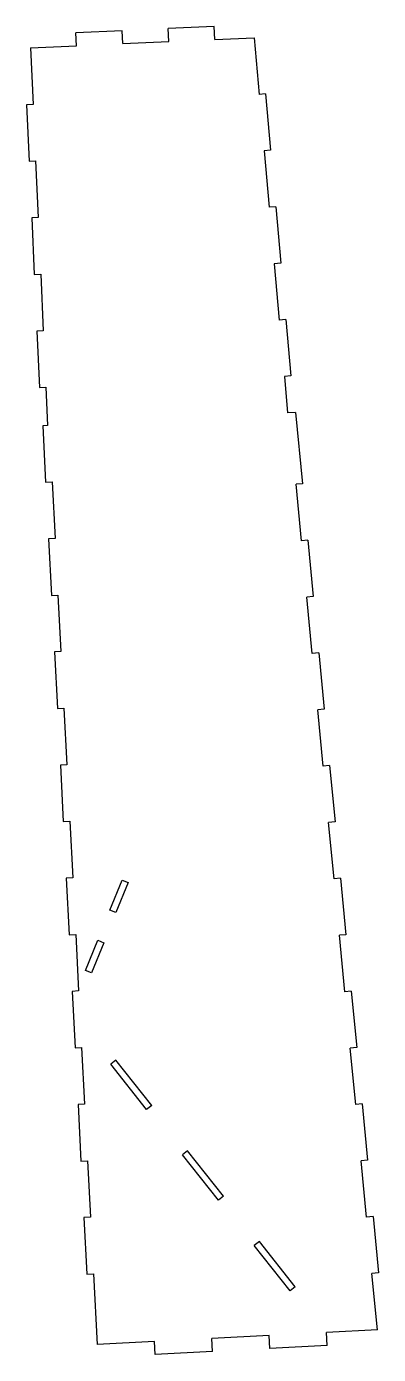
# Model space of a CAD drawing. Header units: inches. Extents: x -4.4 to 17.4, y -0.4 to 81.7.
import ezdxf

# ---------------------------------------------------------------- set-up
doc = ezdxf.new("R2010")
doc.units = ezdxf.units.IN
doc.header["$MEASUREMENT"] = 0

msp = doc.modelspace()

# ---------------------------------------------------------------- linework, layer by layer
at = {"color": 7, "linetype": 'Continuous', "lineweight": 25}
for p, q in [((1.536, 81.393), (-1.311, 81.265)), ((-1.275, 80.465), (-1.311, 81.265)), ((1.572, 80.594), (1.536, 81.393)), ((7.23, 81.651), (4.383, 81.522)), ((4.419, 80.723), (4.383, 81.522)), ((7.266, 80.852), (7.23, 81.651)), ((-4.122, 80.337), (-1.275, 80.465)), ((1.572, 80.594), (4.419, 80.723)), ((7.266, 80.852), (9.69, 80.962)), ((9.69, 80.962), (10.003, 77.455)), ((-4.122, 80.337), (-3.964, 76.84)), ((10.399, 77.491), (10.003, 77.455)), ((10.399, 77.491), (10.711, 74.005)), ((-3.964, 76.84), (-4.364, 76.822)), ((-4.364, 76.822), (-4.205, 73.326)), ((10.711, 74.005), (10.314, 73.969)), ((10.314, 73.969), (10.626, 70.483)), ((-4.205, 73.326), (-3.806, 73.344)), ((-3.806, 73.344), (-3.648, 69.847)), ((-3.648, 69.847), (-4.047, 69.829)), ((-4.047, 69.829), (-3.889, 66.333)), ((11.022, 70.519), (10.626, 70.483)), ((11.022, 70.519), (11.334, 67.033)), ((11.334, 67.033), (10.937, 66.997)), ((10.937, 66.997), (11.248, 63.511)), ((-3.889, 66.333), (-3.489, 66.351)), ((-3.489, 66.351), (-3.331, 62.854)), ((11.645, 63.546), (11.248, 63.511)), ((11.645, 63.546), (11.957, 60.06)), ((-3.331, 62.854), (-3.731, 62.836)), ((-3.731, 62.836), (-3.573, 59.34)), ((11.957, 60.06), (11.559, 60.025)), ((11.559, 60.025), (11.76, 57.77)), ((-3.573, 59.34), (-3.173, 59.358)), ((-3.173, 59.358), (-3.066, 56.997)), ((12.254, 57.796), (11.76, 57.77)), ((12.254, 57.796), (12.676, 53.402)), ((-3.066, 56.997), (-3.369, 56.982)), ((-3.369, 56.982), (-3.187, 53.486)), ((-3.187, 53.486), (-2.788, 53.507)), ((-2.788, 53.507), (-2.605, 50.012)), ((12.676, 53.402), (12.279, 53.363)), ((12.614, 49.879), (12.279, 53.363)), ((-2.605, 50.012), (-3.005, 49.991)), ((-3.005, 49.991), (-2.823, 46.496)), ((13.012, 49.918), (12.614, 49.879)), ((13.012, 49.918), (13.347, 46.434)), ((-2.823, 46.496), (-2.423, 46.517)), ((-2.423, 46.517), (-2.241, 43.021)), ((13.347, 46.434), (12.949, 46.396)), ((13.284, 42.912), (12.949, 46.396)), ((-2.241, 43.021), (-2.641, 43.001)), ((-2.641, 43.001), (-2.459, 39.505)), ((13.682, 42.95), (13.284, 42.912)), ((13.682, 42.95), (14.017, 39.466)), ((-2.459, 39.505), (-2.059, 39.526)), ((-2.059, 39.526), (-1.877, 36.031)), ((14.017, 39.466), (13.619, 39.428)), ((13.954, 35.944), (13.619, 39.428)), ((-1.877, 36.031), (-2.277, 36.01)), ((-2.277, 36.01), (-2.094, 32.515)), ((14.352, 35.982), (13.954, 35.944)), ((14.352, 35.982), (14.687, 32.498)), ((-2.094, 32.515), (-1.695, 32.536)), ((-1.695, 32.536), (-1.513, 29.04)), ((14.687, 32.498), (14.29, 32.46)), ((14.625, 28.976), (14.29, 32.46)), ((-1.513, 29.04), (-1.912, 29.02)), ((-1.912, 29.02), (-1.73, 25.524)), ((0.783, 27.041), (1.534, 28.901)), ((1.905, 28.751), (1.154, 26.891)), ((1.534, 28.901), (1.905, 28.751)), ((15.023, 29.014), (14.625, 28.976)), ((15.023, 29.014), (15.358, 25.53)), ((1.154, 26.891), (0.783, 27.041)), ((-1.73, 25.524), (-1.331, 25.545)), ((-1.331, 25.545), (-1.149, 22.05)), ((15.358, 25.53), (14.96, 25.492)), ((15.295, 22.008), (14.96, 25.492)), ((-0.72, 23.321), (0.031, 25.181)), ((0.402, 25.031), (-0.349, 23.171)), ((0.031, 25.181), (0.402, 25.031)), ((-0.349, 23.171), (-0.72, 23.321)), ((-1.149, 22.05), (-1.548, 22.029)), ((-1.548, 22.029), (-1.366, 18.534)), ((15.693, 22.046), (15.295, 22.008)), ((15.693, 22.046), (16.028, 18.562)), ((-1.366, 18.534), (-0.967, 18.555)), ((-0.967, 18.555), (-0.785, 15.059)), ((16.028, 18.562), (15.63, 18.524)), ((15.966, 15.04), (15.63, 18.524)), ((1.145, 17.774), (0.832, 17.526)), ((3.049, 14.725), (0.832, 17.526)), ((3.363, 14.973), (1.145, 17.774)), ((-0.785, 15.059), (-1.184, 15.039)), ((-1.184, 15.039), (-1.002, 11.543)), ((3.363, 14.973), (3.049, 14.725)), ((16.363, 15.079), (15.966, 15.04)), ((16.363, 15.079), (16.699, 11.595)), ((-1.002, 11.543), (-0.602, 11.564)), ((-0.602, 11.564), (-0.42, 8.069)), ((5.58, 12.173), (5.266, 11.924)), ((7.484, 9.123), (5.266, 11.924)), ((7.798, 9.372), (5.58, 12.173)), ((16.699, 11.595), (16.301, 11.556)), ((16.636, 8.072), (16.301, 11.556)), ((7.798, 9.372), (7.484, 9.123)), ((-0.42, 8.069), (-0.82, 8.048)), ((-0.82, 8.048), (-0.638, 4.553)), ((17.034, 8.111), (16.636, 8.072)), ((17.034, 8.111), (17.369, 4.627)), ((10.015, 6.571), (9.701, 6.323)), ((12.232, 3.77), (10.015, 6.571)), ((11.919, 3.522), (9.701, 6.323)), ((-0.638, 4.553), (-0.238, 4.574)), ((-0.238, 4.574), (-0.011, 0.203)), ((17.369, 4.627), (16.971, 4.589)), ((17.306, 1.105), (16.971, 4.589)), ((12.232, 3.77), (11.919, 3.522)), ((17.306, 1.105), (14.17, 0.941)), ((14.212, 0.143), (14.17, 0.941)), ((3.535, 0.387), (-0.011, 0.203)), ((3.576, -0.411), (3.535, 0.387)), ((10.625, 0.757), (7.08, 0.572)), ((7.121, -0.226), (7.08, 0.572)), ((10.667, -0.041), (10.625, 0.757)), ((14.212, 0.143), (10.667, -0.041)), ((7.121, -0.226), (3.576, -0.411))]:
    msp.add_line(p, q, dxfattribs=at)

doc.saveas('drawing.dxf')
